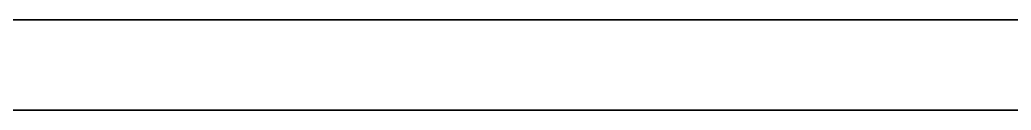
# Model space of a CAD drawing. Header units: millimetres. Extents: x -180 to 3623, y 0 to 2194.
# Drawn here: x 123.69 to 128.87, y 1259.46 to 1259.93 of the extents above; entities that cross this region are included whole.
import ezdxf

# ---------------------------------------------------------------- set-up
doc = ezdxf.new("R2010")
doc.units = ezdxf.units.MM

# ---------------------------------------------------------------- blocks, each defined once
blk = doc.blocks.new('Drawing View3')
at = {"color": 7, "linetype": 'Continuous', "lineweight": 35}
for p, q in [((21.0861, -0.4275), (-15.0861, -0.4275)), ((-15.0861, -0.4275), (21.0861, -0.4275)), ((21.0861, -0.4275), (-15.0861, -0.4275)), ((21.0861, -0.4275), (-15.0861, -0.4275)), ((43, -0.8975), (-37, -0.8975)), ((43, -0.8975), (-37, -0.8975))]:
    blk.add_line(p, q, dxfattribs=at)

msp = doc.modelspace()

# ---------------------------------------------------------------- block references
at = {"color": 7, "linetype": 'Continuous', "lineweight": 35}
msp.add_blockref('Drawing View3', (117.1634, 1260.3529), dxfattribs=at)

doc.saveas('drawing.dxf')
